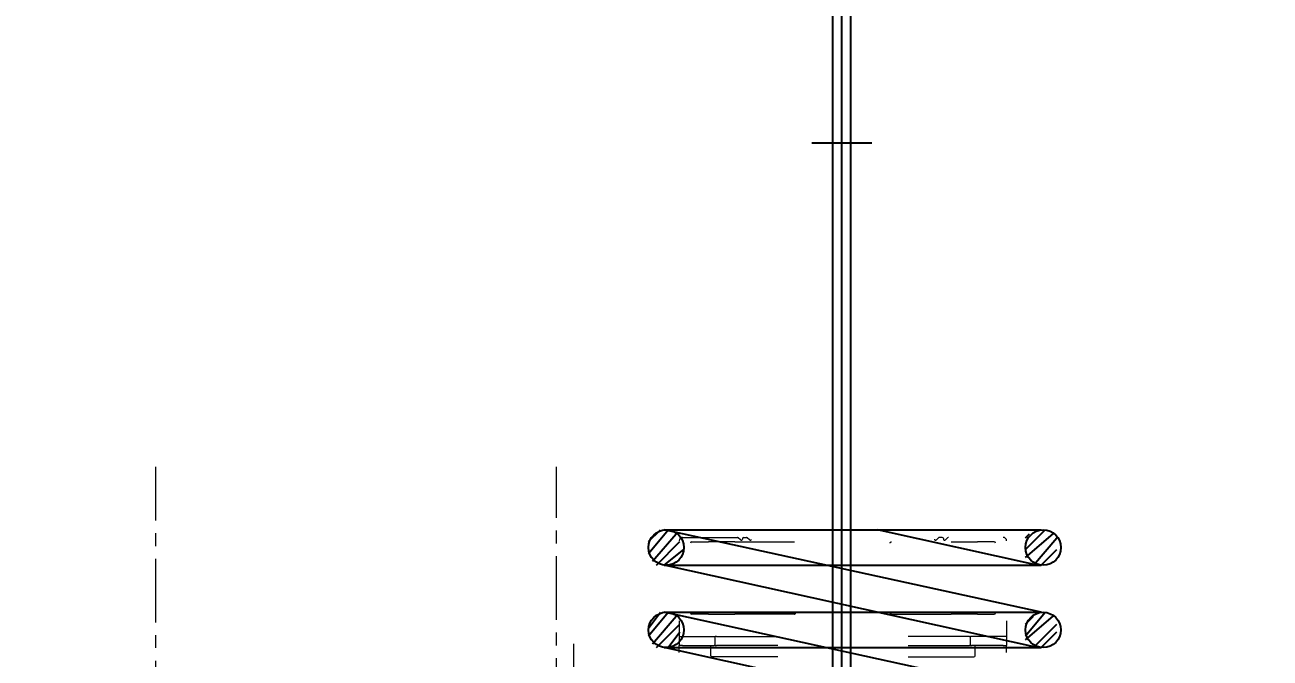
# Model space of a CAD drawing. Header units: millimetres. Extents: x 16084 to 24556, y -3303 to 19570.
# Drawn here: x 18868 to 19488, y -507 to -191 of the extents above; entities that cross this region are included whole.
import ezdxf

# ---------------------------------------------------------------- set-up
doc = ezdxf.new("R2010")
doc.units = ezdxf.units.MM
doc.header["$MEASUREMENT"] = 0
doc.linetypes.add('$2$CENTER', pattern=[50.8, 31.75, -6.35, 6.35, -6.35])
for name, color, linetype in [('$0$PDF_PDF6_Geometry', 7, 'Continuous'), ('$2$PDF_0', 7, 'Continuous'), ('AA_Rail', 7, 'Continuous')]:
    doc.layers.add(name, color=color, linetype=linetype)
doc.layers.add('$2$CL', color=2, linetype='$2$CENTER', lineweight=0)
doc.layers.add('AA_Datum', color=7, linetype='Continuous', plot=False)
doc.styles.add('Century Gothic$001H0', font='cent.shx')
doc.dimstyles.new('Copy of ISO-25', dxfattribs={"dimtxt": 250, "dimasz": 80, "dimexe": 1.25, "dimexo": 0.625, "dimtad": 1, "dimtxsty": 'Century Gothic$001H0', "dimblk": 'ARCHTICK', "dimcen": 2.5, "dimadec": 0, "dimazin": 0, "dimtfac": 1, "dimtmove": 0, "dimatfit": 3, "dimfxl": 1, "dimarcsym": 0})

# ---------------------------------------------------------------- blocks, each defined once
blk = doc.blocks.new('_ArchTick')
at = {"color": 0, "linetype": 'ByBlock', "const_width": 0.15}
blk.add_lwpolyline([(-0.5, -0.5), (0.5, 0.5)], dxfattribs=at)
blk = doc.blocks.new('*D11')
at = {"color": 0, "lineweight": -2, "transparency": 16777216}
for p, q in [((20199.375, 16200), (16998.75, 16200)), ((17000, -1000), (17000, 16200)), ((20199.375, -1000), (16998.75, -1000))]:
    blk.add_line(p, q, dxfattribs=at)
at = {"layer": 'Defpoints', "color": 0, "transparency": 16777216}
for p in [(17000, 16200), (20200, 16200), (20200, -1000)]:
    blk.add_point(p, dxfattribs=at)
at = {"color": 0, "lineweight": -2, "transparency": 16777216, "xscale": 80, "yscale": 80, "zscale": 80}
for p, rotation in [((17000, 16200), 90), ((17000, -1000), 270)]:
    blk.add_blockref('_ArchTick', p, dxfattribs=dict(at, rotation=rotation))
at = {"color": 0, "transparency": 16777216, "insert": (16874.375, 7600), "char_height": 250, "attachment_point": 5, "rotation": 90, "style": 'Century Gothic$001H0'}
blk.add_mtext('SHAFT TOTAL HEIGHT 17200', dxfattribs=at)

msp = doc.modelspace()

# ---------------------------------------------------------------- linework, layer by layer
at = {"layer": '$0$PDF_PDF6_Geometry', "lineweight": 5}
msp.add_lwpolyline([(19141.563, -526.964), (19141.563, -499.585)], dxfattribs=at)
at = {"layer": '$2$CL'}
for points in [[(18933.329, -692.219), (18933.329, -411.445)], [(19132.808, -690.916), (19132.808, -411.445)]]:
    msp.add_lwpolyline(points, dxfattribs=at)
at = {"layer": '$2$PDF_0', "lineweight": 25}
for points in [[(19178.721, -448.737), (19184.588, -442.87)], [(19178.721, -454.604), (19188.499, -442.87)], [(19180.677, -458.516), (19192.411, -444.826)], [(19186.544, -560.211), (19374.289, -560.211), (19186.544, -525.009), (19374.289, -525.009), (19186.544, -483.94), (19374.289, -483.94), (19186.544, -442.87), (19374.289, -442.87)], [(19372.333, -460.471), (19292.709, -442.87)], [(19366.466, -452.649), (19376.244, -442.87)], [(19366.466, -446.782), (19368.422, -444.826)], [(19366.466, -456.56), (19380.156, -444.826)], [(19182.632, -460.471), (19194.366, -448.737)], [(19372.333, -501.541), (19186.544, -460.471), (19196.322, -452.649)], [(19186.544, -460.471), (19374.289, -460.471), (19382.111, -452.649)], [(19370.377, -460.471), (19382.111, -446.782)], [(19178.721, -491.762), (19184.588, -483.94)], [(19178.721, -495.674), (19188.499, -483.94)], [(19180.677, -499.585), (19192.411, -485.895)], [(19182.632, -501.541), (19194.366, -489.807)], [(19366.466, -495.674), (19376.244, -483.94)], [(19366.466, -489.807), (19370.377, -485.895)], [(19366.466, -497.629), (19380.156, -485.895)], [(19370.377, -501.541), (19382.111, -489.807)], [(19372.333, -542.61), (19186.544, -501.541), (19374.289, -501.541), (19382.111, -493.718)], [(19188.499, -501.541), (19194.366, -493.718)]]:
    msp.add_lwpolyline(points, dxfattribs=at)
for centre in [(19187.521, -451.67), (19375.266, -451.67), (19187.521, -492.739), (19375.266, -492.739)]:
    msp.add_circle(centre, 8.801, dxfattribs=at)
at = {"color": 7, "linetype": 'Continuous', "lineweight": 20}
for p, q in [((19195.684, -446.618), (19222.983, -446.618)), ((19200.178, -448.865), (19208.587, -448.865)), ((19218.928, -448.865), (19208.587, -448.865)), ((19221.68, -448.865), (19218.928, -448.865)), ((19221.68, -448.865), (19251.42, -448.865)), ((19224.504, -447.906), (19223.38, -446.782)), ((19225.463, -447.18), (19225.463, -447.509)), ((19226.025, -446.618), (19227.478, -446.618)), ((19228.999, -447.906), (19227.875, -446.782)), ((19322.056, -447.906), (19323.18, -446.782)), ((19325.03, -446.618), (19323.577, -446.618)), ((19325.592, -447.18), (19325.592, -447.509)), ((19326.551, -447.906), (19327.674, -446.782)), ((19329.374, -448.865), (19332.127, -448.865)), ((19332.127, -448.865), (19342.467, -448.865)), ((19350.877, -448.865), (19342.467, -448.865)), ((19193.999, -488.169), (19193.999, -496.062)), ((19208.587, -484.824), (19200.178, -484.824)), ((19208.587, -484.824), (19218.928, -484.824)), ((19218.928, -484.824), (19221.68, -484.824)), ((19251.42, -484.824), (19221.68, -484.824)), ((19299.635, -484.824), (19329.374, -484.824)), ((19332.127, -484.824), (19329.374, -484.824)), ((19342.467, -484.824), (19332.127, -484.824)), ((19342.467, -484.824), (19350.877, -484.824)), ((19357.056, -488.169), (19357.056, -496.062)), ((19193.999, -496.062), (19195.684, -496.062)), ((19193.999, -496.062), (19193.999, -500.556)), ((19195.684, -496.062), (19211.417, -496.062)), ((19211.417, -496.062), (19211.978, -496.062)), ((19212.54, -496.062), (19211.978, -496.062)), ((19211.978, -500.556), (19211.978, -496.062)), ((19212.54, -496.062), (19243.027, -496.062)), ((19338.514, -496.062), (19308.027, -496.062)), ((19338.514, -496.062), (19339.076, -496.062)), ((19339.076, -500.556), (19339.076, -496.062)), ((19339.638, -496.062), (19339.076, -496.062)), ((19355.37, -496.062), (19339.638, -496.062)), ((19357.056, -496.062), (19355.37, -496.062)), ((19357.056, -496.062), (19357.056, -500.556)), ((19195.684, -500.556), (19193.999, -500.556)), ((19193.999, -503.955), (19193.999, -500.556)), ((19195.684, -500.556), (19211.417, -500.556)), ((19209.731, -503.955), (19209.731, -500.556)), ((19211.978, -500.556), (19211.417, -500.556)), ((19211.978, -500.556), (19212.54, -500.556)), ((19243.027, -500.556), (19212.54, -500.556)), ((19308.027, -500.556), (19338.514, -500.556)), ((19339.076, -500.556), (19338.514, -500.556)), ((19339.076, -500.556), (19339.638, -500.556)), ((19355.37, -500.556), (19339.638, -500.556)), ((19341.324, -503.955), (19341.324, -500.556)), ((19355.37, -500.556), (19357.056, -500.556)), ((19357.056, -503.955), (19357.056, -500.556)), ((19209.731, -505.613), (19209.731, -503.955)), ((19243.027, -506.175), (19210.293, -506.175)), ((19308.027, -506.175), (19340.762, -506.175)), ((19341.324, -505.613), (19341.324, -503.955))]:
    msp.add_line(p, q, dxfattribs=at)
for centre, radius, start, end in [((19195.684, -448.303), 1.686, 90, 180), ((19200.178, -449.427), 0.562, 90, 180), ((19222.983, -447.18), 0.562, 45, 90), ((19224.901, -447.509), 0.562, 225, 0), ((19226.025, -447.18), 0.562, 90, 180), ((19227.478, -447.18), 0.562, 45, 90), ((19229.396, -447.509), 0.562, 225, 0), ((19321.659, -447.509), 0.562, 180, 315), ((19323.577, -447.18), 0.562, 90, 135), ((19325.03, -447.18), 0.562, 0, 90), ((19326.153, -447.509), 0.562, 180, 315), ((19328.072, -447.18), 0.562, 90, 135), ((19350.877, -449.427), 0.562, 0, 90), ((19355.37, -448.303), 1.686, 0, 90), ((19200.178, -484.263), 0.562, 180, 270), ((19350.877, -484.263), 0.562, 270, 0), ((19210.293, -505.613), 0.562, 180, 270), ((19340.762, -505.613), 0.562, 270, 0)]:
    msp.add_arc(centre, radius, start, end, dxfattribs=at)
for points in [[(19299.073, -449.427), (19299.073, -449.369), (19299.082, -449.309), (19299.119, -449.197), (19299.146, -449.145), (19299.215, -449.049), (19299.257, -449.007), (19299.353, -448.938), (19299.406, -448.911), (19299.517, -448.875), (19299.576, -448.865), (19299.635, -448.865)], [(19251.42, -484.824), (19251.478, -484.824), (19251.537, -484.815), (19251.649, -484.779), (19251.702, -484.752), (19251.798, -484.682), (19251.839, -484.641), (19251.909, -484.545), (19251.936, -484.492), (19251.972, -484.38), (19251.982, -484.321), (19251.982, -484.263)], [(19299.635, -484.824), (19299.576, -484.824), (19299.517, -484.815), (19299.406, -484.779), (19299.353, -484.752), (19299.257, -484.682), (19299.215, -484.641), (19299.146, -484.545), (19299.119, -484.492), (19299.082, -484.38), (19299.073, -484.321), (19299.073, -484.263)]]:
    msp.add_open_spline(points, degree=3, knots=[0, 0, 0, 0, 0.0009923626, 0.0009923626, 0.0019847252, 0.0019847252, 0.0029770878, 0.0029770878, 0.0039694503, 0.0039694503, 0.0049618129, 0.0049618129, 0.0049618129, 0.0049618129], dxfattribs=at)
at = {"layer": 'AA_Datum'}
for p, q in [((19275, -1000), (19275, 16200)), ((19260, -250), (19290, -250))]:
    msp.add_line(p, q, dxfattribs=at)
at = {"layer": 'AA_Rail'}
for p, q in [((19270.5, -1000), (19270.5, 16200)), ((19279.5, -1000), (19279.5, 16200))]:
    msp.add_line(p, q, dxfattribs=at)

# ---------------------------------------------------------------- dimensions: what is measured, and where the dimension line sits
dim = msp.add_linear_dim(base=(17000, 16200), p1=(20200, -1000), p2=(20200, 16200), angle=90, text='SHAFT TOTAL HEIGHT <>', dimstyle='Copy of ISO-25')
dim.commit()
dim.dimension.update_dxf_attribs({"geometry": '*D11', "text_midpoint": (16874.375, 7600)})

doc.saveas('drawing.dxf')
